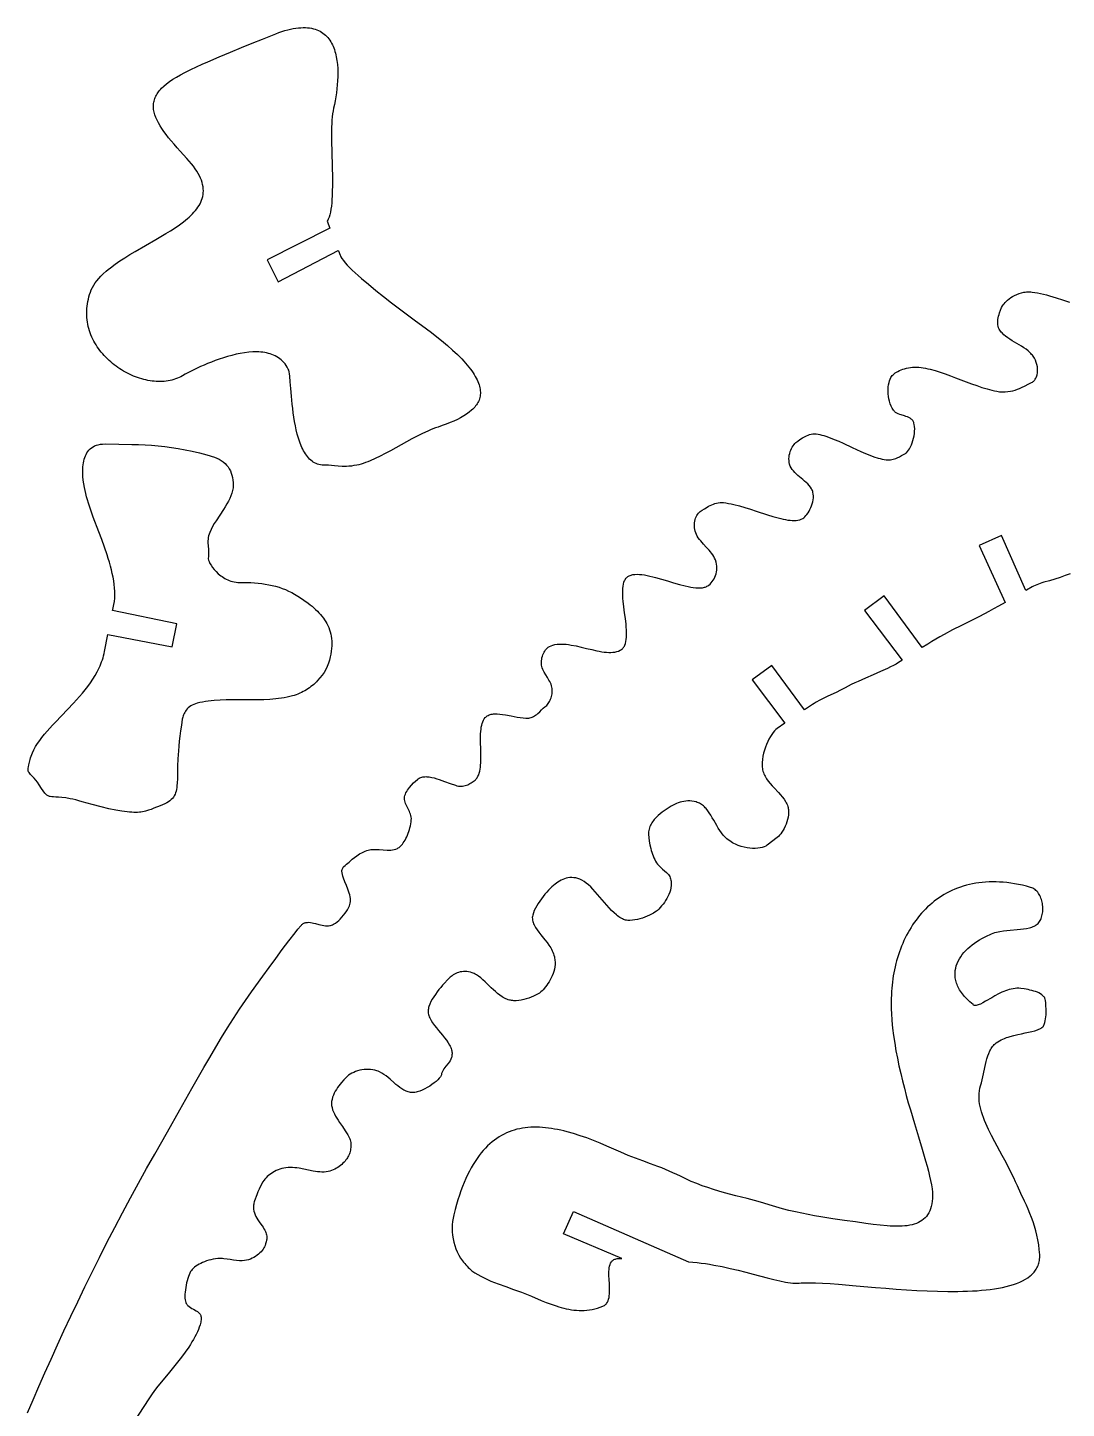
# Model space of a CAD drawing. Extents: x 0 to 377, y 0 to 143.
# Drawn here: x 134 to 200.3, y 48 to 136.1 of the extents above; entities that cross this region are included whole.
import ezdxf

# ---------------------------------------------------------------- set-up
doc = ezdxf.new("R2010")
doc.units = 0
doc.layers.get('0').update_dxf_attribs({"color": 1, "linetype": 'CONTINUOUS'})

msp = doc.modelspace()

# ---------------------------------------------------------------- linework, layer by layer
for points in [[(153.109, 123.798), (153.28, 123.34), (149.271, 121.314), (149.971, 119.913), (153.81, 121.917), (153.816, 121.901), (153.919, 121.625), (153.94, 121.574), (153.968, 121.52), (154.04, 121.404), (154.134, 121.276), (154.248, 121.138), (154.382, 120.99), (154.533, 120.834), (154.701, 120.67), (154.883, 120.498), (155.079, 120.321), (155.286, 120.138), (155.732, 119.76), (156.208, 119.371), (156.704, 118.977), (157.208, 118.586), (157.708, 118.205), (158.652, 117.497), (159.444, 116.908), (159.755, 116.676), (159.994, 116.493), (160.4, 116.169), (160.772, 115.858), (161.111, 115.559), (161.417, 115.271), (161.692, 114.995), (161.817, 114.861), (161.936, 114.73), (162.046, 114.601), (162.149, 114.475), (162.245, 114.352), (162.334, 114.231), (162.415, 114.113), (162.49, 113.997), (162.558, 113.883), (162.619, 113.772), (162.673, 113.664), (162.721, 113.557), (162.762, 113.453), (162.797, 113.352), (162.826, 113.252), (162.849, 113.154), (162.865, 113.059), (162.876, 112.966), (162.881, 112.875), (162.88, 112.785), (162.873, 112.698), (162.861, 112.613), (162.844, 112.529), (162.821, 112.447), (162.793, 112.367), (162.76, 112.289), (162.722, 112.213), (162.679, 112.138), (162.631, 112.065), (162.578, 111.994), (162.521, 111.924), (162.46, 111.855), (162.394, 111.788), (162.324, 111.723), (162.171, 111.596), (162.002, 111.474), (161.819, 111.357), (161.621, 111.245), (161.41, 111.137), (161.186, 111.033), (160.951, 110.933), (160.704, 110.836), (160.448, 110.742), (160.183, 110.651), (160.019, 110.594), (159.854, 110.532), (159.688, 110.464), (159.52, 110.392), (159.183, 110.236), (158.842, 110.066), (158.5, 109.887), (158.158, 109.701), (157.477, 109.322), (157.141, 109.137), (156.809, 108.958), (156.484, 108.789), (156.165, 108.634), (155.855, 108.495), (155.703, 108.434), (155.554, 108.377), (155.408, 108.327), (155.264, 108.283), (155.124, 108.245), (154.986, 108.215), (154.81, 108.184), (154.643, 108.161), (154.485, 108.146), (154.335, 108.137), (154.192, 108.134), (154.056, 108.135), (153.805, 108.148), (153.576, 108.169), (153.368, 108.19), (153.177, 108.205), (153.086, 108.208), (152.999, 108.207), (152.887, 108.206), (152.78, 108.213), (152.676, 108.228), (152.576, 108.251), (152.48, 108.282), (152.388, 108.319), (152.299, 108.363), (152.214, 108.415), (152.132, 108.472), (152.054, 108.536), (151.979, 108.605), (151.907, 108.681), (151.838, 108.761), (151.772, 108.847), (151.709, 108.938), (151.649, 109.034), (151.592, 109.134), (151.538, 109.239), (151.486, 109.347), (151.437, 109.459), (151.346, 109.693), (151.264, 109.94), (151.191, 110.196), (151.126, 110.46), (151.068, 110.731), (151.017, 111.005), (150.973, 111.282), (150.934, 111.559), (150.9, 111.834), (150.87, 112.105), (150.82, 112.628), (150.78, 113.113), (150.744, 113.544), (150.708, 113.904), (150.688, 114.053), (150.666, 114.179), (150.642, 114.279), (150.614, 114.352), (150.552, 114.466), (150.484, 114.573), (150.412, 114.673), (150.336, 114.766), (150.254, 114.852), (150.169, 114.931), (150.079, 115.004), (149.986, 115.071), (149.888, 115.132), (149.787, 115.187), (149.683, 115.236), (149.575, 115.279), (149.465, 115.317), (149.351, 115.35), (149.235, 115.377), (149.116, 115.4), (148.994, 115.418), (148.871, 115.431), (148.746, 115.44), (148.618, 115.445), (148.489, 115.445), (148.359, 115.442), (148.094, 115.424), (147.826, 115.392), (147.555, 115.347), (147.283, 115.292), (147.011, 115.226), (146.742, 115.153), (146.475, 115.072), (146.213, 114.985), (145.957, 114.893), (145.709, 114.798), (145.469, 114.702), (145.24, 114.605), (145.022, 114.508), (144.627, 114.323), (144.296, 114.156), (144.039, 114.019), (143.868, 113.922), (143.761, 113.862), (143.652, 113.808), (143.54, 113.759), (143.426, 113.716), (143.309, 113.677), (143.19, 113.644), (143.07, 113.616), (142.947, 113.593), (142.823, 113.575), (142.698, 113.562), (142.571, 113.553), (142.443, 113.55), (142.314, 113.551), (142.184, 113.557), (142.053, 113.567), (141.922, 113.582), (141.79, 113.601), (141.657, 113.625), (141.525, 113.653), (141.393, 113.685), (141.26, 113.721), (141.128, 113.761), (140.997, 113.805), (140.866, 113.854), (140.735, 113.906), (140.606, 113.962), (140.477, 114.021), (140.35, 114.085), (140.224, 114.152), (140.099, 114.222), (139.976, 114.296), (139.855, 114.373), (139.735, 114.454), (139.618, 114.538), (139.502, 114.625), (139.389, 114.715), (139.279, 114.808), (139.171, 114.905), (139.066, 115.004), (138.964, 115.106), (138.865, 115.21), (138.769, 115.318), (138.676, 115.428), (138.587, 115.54), (138.502, 115.656), (138.42, 115.773), (138.342, 115.893), (138.269, 116.015), (138.199, 116.14), (138.134, 116.266), (138.073, 116.395), (138.018, 116.526), (137.967, 116.658), (137.92, 116.793), (137.88, 116.929), (137.844, 117.067), (137.813, 117.207), (137.789, 117.348), (137.77, 117.491), (137.756, 117.635), (137.749, 117.781), (137.748, 117.928), (137.753, 118.077), (137.765, 118.226), (137.8, 118.524), (137.824, 118.672), (137.852, 118.82), (137.887, 118.966), (137.93, 119.112), (137.98, 119.259), (138.04, 119.405), (138.11, 119.551), (138.192, 119.697), (138.286, 119.844), (138.394, 119.991), (138.516, 120.139), (138.654, 120.288), (138.808, 120.439), (138.98, 120.59), (139.12, 120.705), (139.263, 120.817), (139.559, 121.037), (139.867, 121.251), (140.184, 121.459), (140.508, 121.661), (140.838, 121.86), (141.502, 122.246), (142.161, 122.623), (142.483, 122.81), (142.797, 122.997), (143.101, 123.184), (143.393, 123.373), (143.671, 123.563), (143.933, 123.756), (144.057, 123.854), (144.176, 123.953), (144.289, 124.053), (144.398, 124.154), (144.5, 124.256), (144.597, 124.359), (144.688, 124.464), (144.772, 124.571), (144.849, 124.678), (144.919, 124.788), (144.982, 124.899), (145.037, 125.012), (145.085, 125.127), (145.124, 125.244), (145.155, 125.363), (145.177, 125.484), (145.191, 125.608), (145.195, 125.734), (145.19, 125.862), (145.175, 125.993), (145.15, 126.126), (145.115, 126.263), (145.069, 126.402), (145.013, 126.543), (144.945, 126.688), (144.867, 126.836), (144.776, 126.987), (144.674, 127.141), (144.56, 127.299), (144.433, 127.46), (144.294, 127.625), (144.142, 127.793), (143.713, 128.259), (143.513, 128.482), (143.323, 128.699), (143.145, 128.91), (142.977, 129.116), (142.822, 129.316), (142.678, 129.511), (142.548, 129.701), (142.43, 129.886), (142.325, 130.067), (142.235, 130.244), (142.159, 130.416), (142.098, 130.585), (142.052, 130.751), (142.035, 130.833), (142.021, 130.913), (142.012, 130.994), (142.007, 131.073), (142.006, 131.152), (142.009, 131.23), (142.017, 131.307), (142.029, 131.384), (142.045, 131.461), (142.065, 131.536), (142.09, 131.612), (142.12, 131.687), (142.154, 131.761), (142.193, 131.835), (142.236, 131.909), (142.284, 131.983), (142.337, 132.056), (142.395, 132.129), (142.457, 132.201), (142.525, 132.274), (142.675, 132.418), (142.846, 132.562), (143.038, 132.706), (143.251, 132.849), (143.486, 132.994), (143.743, 133.138), (144.022, 133.284), (144.388, 133.464), (144.754, 133.639), (145.12, 133.809), (145.484, 133.973), (146.208, 134.288), (146.921, 134.586), (147.622, 134.871), (148.305, 135.145), (148.966, 135.41), (149.603, 135.669), (149.814, 135.753), (150.018, 135.828), (150.215, 135.895), (150.405, 135.953), (150.59, 136.004), (150.767, 136.046), (150.939, 136.081), (151.104, 136.109), (151.264, 136.128), (151.417, 136.141), (151.565, 136.147), (151.706, 136.146), (151.843, 136.138), (151.973, 136.123), (152.098, 136.103), (152.218, 136.076), (152.332, 136.043), (152.441, 136.004), (152.545, 135.96), (152.644, 135.911), (152.739, 135.856), (152.828, 135.796), (152.913, 135.731), (152.993, 135.661), (153.068, 135.587), (153.139, 135.508), (153.206, 135.425), (153.268, 135.338), (153.327, 135.247), (153.381, 135.153), (153.431, 135.055), (153.478, 134.953), (153.521, 134.849), (153.56, 134.741), (153.595, 134.631), (153.627, 134.518), (153.656, 134.403), (153.682, 134.285), (153.723, 134.043), (153.752, 133.795), (153.771, 133.54), (153.779, 133.282), (153.777, 133.02), (153.766, 132.758), (153.747, 132.495), (153.721, 132.233), (153.688, 131.974), (153.65, 131.72), (153.606, 131.471), (153.558, 131.229), (153.507, 130.995), (153.473, 130.828), (153.445, 130.647), (153.422, 130.452), (153.405, 130.245), (153.391, 130.026), (153.383, 129.798), (153.375, 129.316), (153.378, 128.806), (153.389, 128.276), (153.418, 127.194), (153.43, 126.659), (153.434, 126.138), (153.427, 125.64), (153.419, 125.403), (153.407, 125.174), (153.39, 124.956), (153.368, 124.749), (153.341, 124.554), (153.308, 124.372), (153.269, 124.204), (153.223, 124.052), (153.17, 123.917), (153.141, 123.855), (153.109, 123.798)], [(145.896, 108.719), (146.055, 108.661), (146.202, 108.592), (146.338, 108.513), (146.463, 108.424), (146.577, 108.325), (146.679, 108.218), (146.771, 108.102), (146.851, 107.979), (146.919, 107.848), (146.977, 107.71), (147.023, 107.567), (147.059, 107.417), (147.083, 107.262), (147.096, 107.102), (147.098, 106.938), (147.088, 106.77), (147.078, 106.685), (147.064, 106.6), (147.044, 106.515), (147.02, 106.43), (146.959, 106.259), (146.884, 106.087), (146.796, 105.914), (146.697, 105.74), (146.59, 105.565), (146.477, 105.388), (146.24, 105.031), (146.003, 104.668), (145.89, 104.484), (145.784, 104.298), (145.685, 104.111), (145.598, 103.921), (145.558, 103.814), (145.529, 103.707), (145.509, 103.598), (145.496, 103.489), (145.49, 103.379), (145.49, 103.27), (145.5, 103.054), (145.516, 102.844), (145.528, 102.642), (145.53, 102.545), (145.527, 102.452), (145.518, 102.363), (145.501, 102.277), (145.499, 102.254), (145.502, 102.225), (145.521, 102.15), (145.559, 102.056), (145.615, 101.946), (145.689, 101.823), (145.779, 101.692), (145.886, 101.557), (146.01, 101.42), (146.149, 101.286), (146.224, 101.221), (146.303, 101.158), (146.385, 101.097), (146.471, 101.04), (146.561, 100.986), (146.654, 100.936), (146.75, 100.89), (146.85, 100.849), (146.953, 100.813), (147.06, 100.783), (147.169, 100.759), (147.281, 100.741), (147.397, 100.731), (147.515, 100.728), (147.752, 100.729), (147.987, 100.724), (148.222, 100.715), (148.456, 100.701), (148.688, 100.681), (148.918, 100.654), (149.145, 100.622), (149.37, 100.582), (149.592, 100.536), (149.81, 100.481), (150.024, 100.419), (150.234, 100.348), (150.439, 100.269), (150.639, 100.181), (150.834, 100.083), (151.023, 99.975), (151.324, 99.787), (151.61, 99.597), (151.879, 99.403), (152.008, 99.305), (152.131, 99.205), (152.25, 99.104), (152.364, 99.001), (152.473, 98.896), (152.577, 98.79), (152.676, 98.681), (152.768, 98.57), (152.855, 98.456), (152.937, 98.339), (153.012, 98.22), (153.081, 98.098), (153.143, 97.972), (153.199, 97.843), (153.248, 97.711), (153.291, 97.575), (153.326, 97.435), (153.354, 97.291), (153.375, 97.143), (153.388, 96.99), (153.394, 96.833), (153.391, 96.671), (153.381, 96.505), (153.362, 96.333), (153.336, 96.156), (153.3, 95.974), (153.276, 95.872), (153.249, 95.77), (153.182, 95.569), (153.101, 95.371), (153.006, 95.177), (152.897, 94.988), (152.774, 94.805), (152.638, 94.629), (152.489, 94.46), (152.41, 94.379), (152.328, 94.299), (152.243, 94.223), (152.155, 94.148), (152.064, 94.076), (151.969, 94.007), (151.873, 93.94), (151.773, 93.877), (151.67, 93.816), (151.565, 93.759), (151.457, 93.704), (151.347, 93.653), (151.234, 93.605), (151.118, 93.561), (151, 93.521), (150.879, 93.484), (150.71, 93.439), (150.538, 93.4), (150.362, 93.366), (150.182, 93.336), (149.999, 93.311), (149.813, 93.291), (149.434, 93.26), (149.046, 93.241), (148.652, 93.232), (148.253, 93.229), (147.851, 93.23), (147.049, 93.23), (146.653, 93.224), (146.262, 93.211), (145.879, 93.186), (145.691, 93.169), (145.506, 93.149), (145.324, 93.124), (145.145, 93.094), (144.97, 93.06), (144.798, 93.021), (144.683, 92.987), (144.576, 92.946), (144.478, 92.897), (144.388, 92.842), (144.307, 92.782), (144.233, 92.718), (144.166, 92.65), (144.107, 92.579), (144.054, 92.505), (144.008, 92.431), (143.968, 92.355), (143.934, 92.281), (143.906, 92.207), (143.883, 92.135), (143.865, 92.066), (143.852, 92), (143.79, 91.617), (143.737, 91.254), (143.693, 90.911), (143.657, 90.586), (143.627, 90.279), (143.604, 89.989), (143.572, 89.46), (143.554, 88.993), (143.544, 88.582), (143.535, 88.223), (143.522, 87.911), (143.511, 87.77), (143.496, 87.64), (143.477, 87.518), (143.452, 87.405), (143.421, 87.3), (143.384, 87.202), (143.338, 87.11), (143.284, 87.024), (143.22, 86.944), (143.146, 86.868), (143.06, 86.796), (142.963, 86.727), (142.853, 86.661), (142.73, 86.597), (142.592, 86.535), (142.439, 86.473), (142.042, 86.315), (141.862, 86.244), (141.684, 86.181), (141.504, 86.128), (141.41, 86.106), (141.314, 86.087), (141.213, 86.071), (141.108, 86.059), (140.996, 86.051), (140.879, 86.047), (140.754, 86.048), (140.621, 86.053), (140.479, 86.062), (140.328, 86.077), (140.166, 86.097), (139.992, 86.122), (139.609, 86.191), (139.17, 86.284), (138.671, 86.404), (138.103, 86.552), (137.461, 86.731), (137.248, 86.79), (137.051, 86.84), (136.869, 86.883), (136.701, 86.918), (136.404, 86.971), (136.155, 87.003), (135.947, 87.021), (135.776, 87.029), (135.634, 87.034), (135.516, 87.04), (135.416, 87.053), (135.371, 87.064), (135.328, 87.079), (135.287, 87.098), (135.246, 87.123), (135.206, 87.153), (135.164, 87.19), (135.076, 87.285), (134.976, 87.415), (134.858, 87.584), (134.716, 87.799), (134.598, 87.971), (134.49, 88.114), (134.393, 88.231), (134.307, 88.327), (134.167, 88.473), (134.114, 88.532), (134.071, 88.588), (134.04, 88.644), (134.019, 88.705), (134.01, 88.777), (134.013, 88.862), (134.026, 88.965), (134.051, 89.092), (134.088, 89.246), (134.136, 89.431), (134.166, 89.535), (134.2, 89.638), (134.239, 89.741), (134.281, 89.843), (134.377, 90.046), (134.487, 90.247), (134.611, 90.446), (134.746, 90.644), (134.892, 90.84), (135.048, 91.036), (135.213, 91.231), (135.385, 91.427), (135.564, 91.622), (135.749, 91.818), (136.129, 92.213), (136.518, 92.613), (136.907, 93.021), (137.099, 93.229), (137.288, 93.44), (137.471, 93.655), (137.65, 93.873), (137.822, 94.095), (137.986, 94.321), (138.141, 94.551), (138.286, 94.787), (138.42, 95.027), (138.542, 95.273), (138.599, 95.398), (138.651, 95.525), (138.701, 95.653), (138.746, 95.783), (138.788, 95.914), (138.825, 96.047), (138.859, 96.182), (138.888, 96.318), (139.102, 97.402), (143.205, 96.624), (143.505, 98.096), (139.403, 98.93), (139.416, 98.997), (139.478, 99.31), (139.511, 99.513), (139.532, 99.722), (139.541, 99.936), (139.538, 100.154), (139.525, 100.377), (139.502, 100.603), (139.47, 100.832), (139.43, 101.064), (139.381, 101.299), (139.326, 101.536), (139.264, 101.776), (139.196, 102.016), (139.123, 102.258), (139.045, 102.501), (138.879, 102.987), (138.703, 103.472), (138.522, 103.953), (138.168, 104.892), (138.005, 105.344), (137.859, 105.781), (137.794, 105.992), (137.736, 106.199), (137.684, 106.4), (137.639, 106.595), (137.599, 106.799), (137.562, 107.02), (137.531, 107.254), (137.509, 107.497), (137.497, 107.745), (137.497, 107.869), (137.5, 107.993), (137.508, 108.116), (137.52, 108.237), (137.537, 108.357), (137.559, 108.474), (137.587, 108.588), (137.621, 108.698), (137.661, 108.804), (137.708, 108.905), (137.762, 109.002), (137.824, 109.092), (137.892, 109.177), (137.97, 109.254), (138.055, 109.325), (138.149, 109.387), (138.252, 109.441), (138.365, 109.486), (138.488, 109.522), (138.62, 109.548), (138.763, 109.563), (138.917, 109.568), (139.788, 109.56), (140.636, 109.544), (141.055, 109.531), (141.473, 109.511), (141.891, 109.485), (142.311, 109.45), (142.734, 109.405), (143.161, 109.35), (143.594, 109.283), (144.034, 109.202), (144.483, 109.107), (144.942, 108.995), (145.412, 108.866), (145.896, 108.719)], [(176.172, 57.359), (176.442, 57.339), (176.712, 57.312), (176.982, 57.28), (177.251, 57.243), (177.519, 57.201), (177.785, 57.155), (178.312, 57.052), (178.83, 56.938), (179.337, 56.816), (179.829, 56.691), (180.305, 56.565), (181.197, 56.329), (181.609, 56.226), (181.995, 56.137), (182.352, 56.067), (182.519, 56.04), (182.678, 56.019), (182.829, 56.005), (182.971, 55.997), (183.104, 55.997), (183.228, 56.005), (183.371, 56.016), (183.527, 56.024), (183.88, 56.027), (184.281, 56.018), (184.727, 55.997), (185.214, 55.966), (185.738, 55.927), (186.879, 55.832), (188.116, 55.726), (188.761, 55.673), (189.417, 55.622), (190.081, 55.576), (190.748, 55.536), (191.414, 55.503), (192.076, 55.48), (192.728, 55.468), (193.367, 55.469), (193.68, 55.475), (193.988, 55.484), (194.291, 55.498), (194.588, 55.516), (194.879, 55.539), (195.163, 55.566), (195.439, 55.599), (195.707, 55.636), (195.967, 55.679), (196.217, 55.728), (196.458, 55.782), (196.689, 55.843), (196.91, 55.91), (197.119, 55.983), (197.317, 56.063), (197.502, 56.15), (197.675, 56.244), (197.835, 56.346), (197.981, 56.455), (198.048, 56.512), (198.112, 56.572), (198.173, 56.633), (198.229, 56.697), (198.282, 56.762), (198.331, 56.83), (198.376, 56.9), (198.417, 56.971), (198.454, 57.046), (198.486, 57.122), (198.515, 57.2), (198.539, 57.281), (198.559, 57.364), (198.574, 57.449), (198.585, 57.537), (198.592, 57.627), (198.594, 57.72), (198.591, 57.814), (198.58, 57.977), (198.566, 58.137), (198.527, 58.45), (198.475, 58.756), (198.412, 59.054), (198.338, 59.345), (198.255, 59.63), (198.164, 59.908), (198.066, 60.181), (197.962, 60.448), (197.853, 60.711), (197.741, 60.969), (197.627, 61.223), (197.397, 61.723), (197.172, 62.212), (197.053, 62.47), (196.933, 62.723), (196.688, 63.215), (196.442, 63.689), (196.199, 64.145), (195.734, 65.008), (195.52, 65.418), (195.324, 65.813), (195.233, 66.006), (195.148, 66.196), (195.07, 66.383), (194.997, 66.566), (194.932, 66.748), (194.875, 66.926), (194.826, 67.102), (194.785, 67.276), (194.753, 67.447), (194.731, 67.617), (194.718, 67.784), (194.716, 67.949), (194.725, 68.112), (194.745, 68.274), (194.777, 68.434), (194.821, 68.593), (194.876, 68.78), (194.925, 68.971), (194.968, 69.166), (195.009, 69.363), (195.086, 69.756), (195.126, 69.949), (195.169, 70.138), (195.217, 70.322), (195.271, 70.499), (195.333, 70.667), (195.404, 70.826), (195.444, 70.901), (195.486, 70.973), (195.532, 71.042), (195.581, 71.108), (195.633, 71.17), (195.69, 71.228), (195.75, 71.283), (195.814, 71.333), (195.914, 71.401), (196.018, 71.464), (196.126, 71.522), (196.237, 71.575), (196.35, 71.624), (196.466, 71.668), (196.584, 71.709), (196.703, 71.747), (196.944, 71.814), (197.185, 71.871), (197.424, 71.922), (197.657, 71.969), (197.88, 72.014), (198.09, 72.06), (198.284, 72.111), (198.458, 72.168), (198.536, 72.2), (198.608, 72.235), (198.674, 72.272), (198.732, 72.313), (198.783, 72.358), (198.826, 72.406), (198.861, 72.459), (198.886, 72.517), (198.921, 72.627), (198.948, 72.744), (198.969, 72.865), (198.985, 72.99), (198.995, 73.116), (199.002, 73.242), (199.002, 73.486), (198.992, 73.709), (198.976, 73.899), (198.957, 74.041), (198.942, 74.123), (198.928, 74.165), (198.91, 74.205), (198.889, 74.243), (198.863, 74.279), (198.801, 74.348), (198.727, 74.411), (198.641, 74.468), (198.545, 74.52), (198.44, 74.567), (198.329, 74.609), (198.213, 74.647), (198.093, 74.68), (197.971, 74.71), (197.848, 74.736), (197.607, 74.777), (197.381, 74.808), (197.259, 74.818), (197.137, 74.818), (197.015, 74.81), (196.893, 74.794), (196.772, 74.77), (196.652, 74.74), (196.532, 74.704), (196.414, 74.663), (196.297, 74.617), (196.181, 74.566), (195.955, 74.457), (195.736, 74.339), (195.527, 74.218), (195.14, 73.989), (194.965, 73.891), (194.804, 73.811), (194.73, 73.78), (194.66, 73.755), (194.594, 73.737), (194.532, 73.726), (194.475, 73.725), (194.423, 73.732), (194.375, 73.749), (194.333, 73.777), (194.132, 73.952), (193.952, 74.127), (193.793, 74.301), (193.654, 74.474), (193.534, 74.645), (193.481, 74.731), (193.432, 74.816), (193.389, 74.9), (193.349, 74.984), (193.314, 75.068), (193.284, 75.151), (193.258, 75.234), (193.235, 75.316), (193.217, 75.398), (193.203, 75.479), (193.193, 75.56), (193.187, 75.64), (193.185, 75.799), (193.199, 75.955), (193.226, 76.109), (193.267, 76.259), (193.32, 76.407), (193.385, 76.552), (193.462, 76.694), (193.55, 76.833), (193.649, 76.967), (193.757, 77.099), (193.874, 77.226), (194, 77.35), (194.134, 77.469), (194.275, 77.584), (194.423, 77.695), (194.577, 77.801), (194.737, 77.903), (194.901, 78), (195.07, 78.091), (195.243, 78.178), (195.419, 78.259), (195.519, 78.301), (195.622, 78.338), (195.726, 78.372), (195.833, 78.401), (196.049, 78.451), (196.27, 78.489), (196.492, 78.518), (196.714, 78.541), (197.15, 78.578), (197.36, 78.597), (197.561, 78.619), (197.753, 78.647), (197.932, 78.683), (198.016, 78.705), (198.097, 78.73), (198.173, 78.759), (198.246, 78.791), (198.313, 78.826), (198.376, 78.867), (198.434, 78.911), (198.487, 78.961), (198.535, 79.015), (198.579, 79.075), (198.619, 79.14), (198.654, 79.209), (198.686, 79.282), (198.713, 79.359), (198.737, 79.439), (198.756, 79.521), (198.772, 79.606), (198.783, 79.693), (198.79, 79.781), (198.793, 79.871), (198.792, 79.961), (198.787, 80.051), (198.778, 80.141), (198.765, 80.231), (198.748, 80.32), (198.727, 80.407), (198.702, 80.493), (198.672, 80.577), (198.639, 80.658), (198.602, 80.736), (198.56, 80.81), (198.515, 80.881), (198.465, 80.948), (198.412, 81.01), (198.354, 81.067), (198.293, 81.119), (198.227, 81.165), (198.158, 81.204), (198.084, 81.237), (198.006, 81.263), (197.746, 81.332), (197.49, 81.394), (197.238, 81.447), (196.989, 81.493), (196.744, 81.532), (196.503, 81.563), (196.266, 81.586), (196.032, 81.603), (195.803, 81.612), (195.577, 81.614), (195.355, 81.61), (195.136, 81.598), (194.922, 81.58), (194.711, 81.556), (194.504, 81.525), (194.301, 81.488), (194.102, 81.445), (193.907, 81.395), (193.715, 81.34), (193.527, 81.279), (193.343, 81.212), (193.163, 81.14), (192.987, 81.062), (192.815, 80.979), (192.646, 80.891), (192.482, 80.797), (192.321, 80.699), (192.164, 80.596), (192.011, 80.488), (191.862, 80.375), (191.717, 80.258), (191.575, 80.136), (191.438, 80.01), (191.304, 79.88), (191.175, 79.746), (191.049, 79.608), (190.927, 79.466), (190.809, 79.32), (190.695, 79.171), (190.585, 79.019), (190.479, 78.863), (190.377, 78.703), (190.278, 78.541), (190.184, 78.376), (190.093, 78.208), (190.007, 78.037), (189.925, 77.863), (189.846, 77.687), (189.771, 77.508), (189.701, 77.327), (189.634, 77.144), (189.571, 76.959), (189.513, 76.772), (189.458, 76.583), (189.407, 76.393), (189.361, 76.2), (189.318, 76.007), (189.279, 75.812), (189.244, 75.615), (189.214, 75.418), (189.187, 75.22), (189.164, 75.02), (189.146, 74.82), (189.131, 74.62), (189.119, 74.392), (189.112, 74.163), (189.109, 73.932), (189.111, 73.699), (189.116, 73.466), (189.126, 73.23), (189.157, 72.756), (189.203, 72.279), (189.261, 71.798), (189.332, 71.316), (189.414, 70.833), (189.506, 70.351), (189.607, 69.869), (189.715, 69.39), (189.83, 68.914), (189.95, 68.442), (190.075, 67.975), (190.202, 67.515), (190.332, 67.062), (190.592, 66.181), (190.847, 65.34), (191.087, 64.549), (191.302, 63.814), (191.399, 63.47), (191.485, 63.143), (191.561, 62.835), (191.626, 62.545), (191.678, 62.276), (191.715, 62.028), (191.738, 61.802), (191.743, 61.698), (191.745, 61.599), (191.738, 61.406), (191.722, 61.224), (191.696, 61.054), (191.662, 60.896), (191.618, 60.748), (191.566, 60.611), (191.505, 60.485), (191.435, 60.368), (191.357, 60.262), (191.271, 60.164), (191.176, 60.076), (191.073, 59.997), (190.962, 59.927), (190.843, 59.865), (190.716, 59.81), (190.582, 59.764), (190.44, 59.724), (190.291, 59.692), (190.134, 59.666), (189.971, 59.647), (189.8, 59.634), (189.622, 59.627), (189.437, 59.626), (189.246, 59.629), (189.048, 59.638), (188.844, 59.651), (188.416, 59.69), (187.964, 59.744), (187.489, 59.81), (186.825, 59.904), (186.12, 60.001), (185.379, 60.107), (184.996, 60.166), (184.607, 60.229), (184.212, 60.298), (183.811, 60.373), (183.405, 60.455), (182.995, 60.544), (182.581, 60.642), (182.164, 60.749), (181.745, 60.865), (181.325, 60.993), (180.973, 61.1), (180.619, 61.202), (179.906, 61.394), (179.189, 61.58), (178.472, 61.772), (178.113, 61.873), (177.756, 61.98), (177.4, 62.094), (177.046, 62.216), (176.693, 62.348), (176.343, 62.492), (175.996, 62.648), (175.824, 62.731), (175.652, 62.818), (175.416, 62.937), (175.178, 63.049), (174.939, 63.154), (174.699, 63.255), (174.457, 63.351), (174.215, 63.444), (173.732, 63.622), (173.251, 63.795), (172.775, 63.97), (172.541, 64.06), (172.308, 64.153), (172.079, 64.249), (171.853, 64.35), (171.406, 64.552), (170.965, 64.746), (170.527, 64.93), (170.095, 65.103), (169.667, 65.263), (169.245, 65.41), (168.829, 65.542), (168.418, 65.658), (168.216, 65.71), (168.014, 65.757), (167.815, 65.799), (167.617, 65.837), (167.421, 65.869), (167.227, 65.897), (167.034, 65.919), (166.844, 65.936), (166.655, 65.947), (166.468, 65.953), (166.283, 65.952), (166.101, 65.946), (165.92, 65.933), (165.741, 65.914), (165.565, 65.889), (165.39, 65.857), (165.218, 65.818), (165.048, 65.772), (164.881, 65.718), (164.715, 65.658), (164.553, 65.59), (164.392, 65.514), (164.234, 65.431), (164.078, 65.34), (163.925, 65.241), (163.775, 65.133), (163.627, 65.017), (163.481, 64.893), (163.339, 64.759), (163.199, 64.617), (163.062, 64.466), (162.927, 64.306), (162.795, 64.136), (162.667, 63.957), (162.541, 63.768), (162.418, 63.57), (162.298, 63.361), (162.181, 63.142), (162.067, 62.913), (161.957, 62.674), (161.849, 62.424), (161.745, 62.163), (161.643, 61.892), (161.545, 61.609), (161.451, 61.315), (161.359, 61.01), (161.271, 60.693), (161.187, 60.365), (161.14, 60.15), (161.108, 59.932), (161.088, 59.713), (161.082, 59.492), (161.09, 59.272), (161.11, 59.052), (161.144, 58.833), (161.19, 58.617), (161.25, 58.404), (161.323, 58.196), (161.408, 57.992), (161.507, 57.793), (161.618, 57.602), (161.741, 57.417), (161.808, 57.328), (161.878, 57.241), (161.951, 57.156), (162.027, 57.074), (162.101, 57), (162.178, 56.928), (162.259, 56.859), (162.343, 56.792), (162.521, 56.665), (162.709, 56.546), (162.908, 56.434), (163.117, 56.328), (163.334, 56.227), (163.558, 56.131), (163.789, 56.039), (164.025, 55.949), (164.51, 55.774), (165.006, 55.599), (165.505, 55.416), (165.822, 55.292), (166.138, 55.162), (166.77, 54.899), (167.087, 54.772), (167.404, 54.652), (167.723, 54.542), (167.882, 54.492), (168.043, 54.446), (168.204, 54.403), (168.365, 54.365), (168.527, 54.332), (168.689, 54.304), (168.852, 54.282), (169.016, 54.266), (169.181, 54.257), (169.346, 54.254), (169.513, 54.258), (169.68, 54.27), (169.848, 54.29), (170.017, 54.318), (170.187, 54.356), (170.359, 54.402), (170.531, 54.458), (170.705, 54.523), (170.752, 54.545), (170.795, 54.569), (170.836, 54.597), (170.873, 54.628), (170.907, 54.662), (170.938, 54.698), (170.991, 54.778), (171.035, 54.869), (171.069, 54.967), (171.094, 55.074), (171.112, 55.187), (171.123, 55.307), (171.129, 55.431), (171.13, 55.559), (171.128, 55.691), (171.116, 55.96), (171.1, 56.231), (171.09, 56.495), (171.088, 56.623), (171.091, 56.747), (171.099, 56.866), (171.112, 56.978), (171.133, 57.084), (171.161, 57.182), (171.199, 57.271), (171.246, 57.35), (171.273, 57.386), (171.303, 57.419), (171.337, 57.449), (171.373, 57.476), (171.412, 57.499), (171.455, 57.52), (171.501, 57.537), (171.551, 57.551), (171.604, 57.562), (171.661, 57.568), (171.722, 57.571), (171.787, 57.57), (171.921, 57.563), (168.183, 59.148), (168.819, 60.579), (176.172, 57.359)]]:
    msp.add_lwpolyline(points, close=True)
for points in [[(133.974, 47.715), (134.327, 48.546), (134.694, 49.397), (135.075, 50.265), (135.47, 51.15), (135.877, 52.049), (136.297, 52.961), (136.728, 53.883), (137.17, 54.814), (137.624, 55.753), (138.087, 56.697), (138.56, 57.644), (139.041, 58.594), (139.532, 59.544), (140.03, 60.492), (140.536, 61.437), (141.049, 62.377), (141.568, 63.31), (142.092, 64.234), (142.9, 65.652), (143.688, 67.051), (144.462, 68.422), (145.226, 69.759), (145.606, 70.411), (145.985, 71.052), (146.363, 71.68), (146.743, 72.295), (147.123, 72.895), (147.505, 73.479), (147.889, 74.047), (148.275, 74.597), (148.991, 75.596), (149.395, 76.156), (149.813, 76.731), (150.235, 77.303), (150.65, 77.853), (151.047, 78.364), (151.234, 78.599), (151.413, 78.817), (151.45, 78.858), (151.488, 78.893), (151.527, 78.924), (151.567, 78.951), (151.609, 78.974), (151.652, 78.992), (151.696, 79.007), (151.741, 79.018), (151.834, 79.03), (151.93, 79.031), (152.03, 79.022), (152.132, 79.006), (152.237, 78.983), (152.344, 78.956), (152.561, 78.896), (152.78, 78.84), (152.89, 78.818), (153, 78.803), (153.065, 78.799), (153.13, 78.8), (153.194, 78.807), (153.259, 78.818), (153.322, 78.834), (153.384, 78.855), (153.446, 78.88), (153.507, 78.908), (153.624, 78.976), (153.735, 79.055), (153.838, 79.145), (153.934, 79.241), (154.038, 79.355), (154.147, 79.478), (154.256, 79.61), (154.359, 79.754), (154.406, 79.83), (154.449, 79.909), (154.488, 79.991), (154.521, 80.077), (154.548, 80.165), (154.569, 80.257), (154.582, 80.352), (154.587, 80.451), (154.581, 80.557), (154.565, 80.668), (154.54, 80.782), (154.506, 80.899), (154.467, 81.018), (154.423, 81.138), (154.326, 81.381), (154.228, 81.623), (154.141, 81.857), (154.105, 81.971), (154.076, 82.08), (154.055, 82.186), (154.045, 82.287), (154.046, 82.344), (154.056, 82.398), (154.073, 82.449), (154.097, 82.497), (154.126, 82.542), (154.16, 82.586), (154.239, 82.666), (154.328, 82.74), (154.418, 82.809), (154.502, 82.876), (154.575, 82.941), (154.694, 83.053), (154.837, 83.17), (154.997, 83.285), (155.171, 83.395), (155.352, 83.493), (155.443, 83.537), (155.535, 83.575), (155.626, 83.609), (155.715, 83.636), (155.803, 83.657), (155.887, 83.671), (156.025, 83.683), (156.161, 83.687), (156.295, 83.684), (156.427, 83.677), (156.683, 83.657), (156.928, 83.64), (157.046, 83.637), (157.162, 83.64), (157.274, 83.652), (157.383, 83.673), (157.489, 83.705), (157.591, 83.751), (157.64, 83.779), (157.689, 83.812), (157.737, 83.848), (157.783, 83.889), (157.843, 83.951), (157.902, 84.021), (157.961, 84.101), (158.018, 84.188), (158.073, 84.282), (158.126, 84.382), (158.177, 84.488), (158.226, 84.599), (158.271, 84.713), (158.313, 84.831), (158.35, 84.95), (158.384, 85.072), (158.413, 85.194), (158.438, 85.315), (158.457, 85.436), (158.47, 85.556), (158.473, 85.653), (158.464, 85.748), (158.446, 85.841), (158.419, 85.932), (158.386, 86.021), (158.348, 86.109), (158.262, 86.282), (158.176, 86.451), (158.136, 86.535), (158.1, 86.619), (158.07, 86.703), (158.048, 86.787), (158.035, 86.872), (158.032, 86.957), (158.042, 87.043), (158.062, 87.13), (158.092, 87.217), (158.131, 87.303), (158.177, 87.388), (158.23, 87.473), (158.289, 87.555), (158.351, 87.636), (158.484, 87.789), (158.62, 87.929), (158.749, 88.051), (158.863, 88.154), (158.912, 88.193), (158.965, 88.227), (159.02, 88.256), (159.078, 88.28), (159.138, 88.299), (159.201, 88.313), (159.265, 88.323), (159.332, 88.328), (159.401, 88.33), (159.472, 88.327), (159.619, 88.312), (159.772, 88.285), (159.93, 88.247), (160.093, 88.2), (160.26, 88.146), (160.6, 88.025), (160.943, 87.897), (161.282, 87.777), (161.381, 87.749), (161.477, 87.73), (161.57, 87.72), (161.661, 87.719), (161.748, 87.725), (161.833, 87.738), (161.915, 87.757), (161.995, 87.782), (162.072, 87.813), (162.146, 87.847), (162.218, 87.886), (162.288, 87.928), (162.421, 88.019), (162.545, 88.116), (162.581, 88.148), (162.615, 88.183), (162.676, 88.261), (162.728, 88.351), (162.772, 88.45), (162.809, 88.559), (162.839, 88.676), (162.862, 88.801), (162.88, 88.933), (162.894, 89.07), (162.903, 89.214), (162.91, 89.513), (162.907, 89.825), (162.9, 90.143), (162.893, 90.461), (162.89, 90.772), (162.898, 91.072), (162.908, 91.215), (162.921, 91.352), (162.94, 91.484), (162.964, 91.608), (162.995, 91.725), (163.032, 91.833), (163.077, 91.932), (163.13, 92.021), (163.191, 92.099), (163.226, 92.134), (163.262, 92.165), (163.319, 92.206), (163.379, 92.241), (163.442, 92.27), (163.508, 92.294), (163.577, 92.312), (163.649, 92.326), (163.723, 92.336), (163.8, 92.341), (163.96, 92.341), (164.128, 92.329), (164.303, 92.306), (164.482, 92.276), (164.853, 92.203), (165.23, 92.131), (165.418, 92.102), (165.604, 92.08), (165.787, 92.069), (165.965, 92.07), (166.044, 92.08), (166.121, 92.099), (166.196, 92.126), (166.269, 92.162), (166.34, 92.204), (166.409, 92.251), (166.477, 92.303), (166.542, 92.358), (166.668, 92.474), (166.787, 92.589), (166.899, 92.695), (167.005, 92.783), (167.061, 92.828), (167.114, 92.879), (167.164, 92.936), (167.211, 92.997), (167.256, 93.063), (167.296, 93.132), (167.333, 93.206), (167.366, 93.282), (167.395, 93.361), (167.42, 93.442), (167.44, 93.525), (167.455, 93.61), (167.465, 93.695), (167.47, 93.781), (167.469, 93.866), (167.463, 93.952), (167.448, 94.044), (167.423, 94.135), (167.391, 94.225), (167.353, 94.313), (167.309, 94.401), (167.261, 94.487), (167.157, 94.659), (167.05, 94.831), (166.949, 95.003), (166.905, 95.09), (166.865, 95.178), (166.832, 95.267), (166.807, 95.357), (166.789, 95.45), (166.779, 95.544), (166.777, 95.639), (166.782, 95.734), (166.794, 95.829), (166.812, 95.923), (166.837, 96.015), (166.867, 96.104), (166.903, 96.19), (166.944, 96.272), (166.99, 96.349), (167.041, 96.421), (167.096, 96.487), (167.156, 96.545), (167.219, 96.596), (167.285, 96.638), (167.397, 96.692), (167.516, 96.734), (167.642, 96.764), (167.775, 96.784), (167.913, 96.795), (168.056, 96.797), (168.204, 96.791), (168.356, 96.778), (168.511, 96.759), (168.67, 96.734), (168.995, 96.672), (169.326, 96.597), (169.66, 96.517), (169.991, 96.438), (170.316, 96.366), (170.475, 96.335), (170.631, 96.309), (170.784, 96.287), (170.932, 96.272), (171.075, 96.263), (171.213, 96.262), (171.346, 96.269), (171.472, 96.286), (171.592, 96.313), (171.704, 96.35), (171.809, 96.399), (171.858, 96.428), (171.905, 96.461), (171.946, 96.494), (171.983, 96.531), (172.018, 96.572), (172.049, 96.616), (172.077, 96.664), (172.102, 96.715), (172.144, 96.826), (172.176, 96.949), (172.198, 97.083), (172.212, 97.226), (172.218, 97.378), (172.217, 97.538), (172.21, 97.705), (172.198, 97.877), (172.181, 98.054), (172.139, 98.419), (172.091, 98.791), (172.042, 99.163), (172.001, 99.527), (171.985, 99.703), (171.974, 99.875), (171.967, 100.04), (171.967, 100.199), (171.974, 100.349), (171.989, 100.491), (172.012, 100.623), (172.045, 100.744), (172.089, 100.853), (172.115, 100.903), (172.144, 100.95), (172.176, 100.993), (172.211, 101.032), (172.249, 101.068), (172.291, 101.1), (172.338, 101.13), (172.388, 101.156), (172.442, 101.179), (172.498, 101.198), (172.557, 101.214), (172.619, 101.227), (172.75, 101.244), (172.89, 101.249), (173.039, 101.243), (173.196, 101.229), (173.359, 101.205), (173.53, 101.174), (173.705, 101.136), (173.886, 101.093), (174.07, 101.045), (174.448, 100.937), (174.833, 100.822), (175.217, 100.706), (175.596, 100.597), (175.963, 100.503), (176.14, 100.463), (176.312, 100.43), (176.477, 100.404), (176.635, 100.387), (176.786, 100.379), (176.929, 100.381), (177.062, 100.394), (177.185, 100.419), (177.242, 100.436), (177.297, 100.457), (177.349, 100.481), (177.398, 100.509), (177.477, 100.564), (177.552, 100.628), (177.624, 100.701), (177.69, 100.78), (177.752, 100.868), (177.807, 100.962), (177.855, 101.062), (177.896, 101.168), (177.93, 101.279), (177.954, 101.395), (177.969, 101.516), (177.975, 101.64), (177.97, 101.767), (177.953, 101.897), (177.925, 102.029), (177.885, 102.163), (177.839, 102.274), (177.784, 102.381), (177.719, 102.487), (177.646, 102.589), (177.566, 102.69), (177.482, 102.79), (177.303, 102.985), (177.122, 103.179), (176.949, 103.374), (176.869, 103.473), (176.795, 103.574), (176.73, 103.676), (176.673, 103.78), (176.627, 103.887), (176.592, 103.995), (176.566, 104.105), (176.549, 104.214), (176.542, 104.323), (176.542, 104.43), (176.551, 104.536), (176.568, 104.638), (176.591, 104.736), (176.622, 104.83), (176.658, 104.919), (176.701, 105.001), (176.749, 105.076), (176.802, 105.144), (176.859, 105.203), (176.921, 105.252), (177.044, 105.337), (177.193, 105.435), (177.364, 105.538), (177.456, 105.588), (177.553, 105.636), (177.652, 105.682), (177.755, 105.723), (177.859, 105.759), (177.966, 105.788), (178.073, 105.811), (178.181, 105.825), (178.288, 105.829), (178.395, 105.824), (178.557, 105.803), (178.723, 105.776), (178.892, 105.744), (179.064, 105.706), (179.416, 105.616), (179.774, 105.512), (180.136, 105.399), (180.499, 105.28), (181.214, 105.045), (181.56, 104.937), (181.894, 104.843), (182.055, 104.803), (182.212, 104.767), (182.364, 104.737), (182.512, 104.713), (182.654, 104.696), (182.79, 104.686), (182.92, 104.683), (183.043, 104.69), (183.159, 104.705), (183.268, 104.73), (183.369, 104.764), (183.462, 104.81), (183.529, 104.856), (183.598, 104.917), (183.666, 104.991), (183.734, 105.076), (183.8, 105.172), (183.863, 105.276), (183.922, 105.388), (183.976, 105.505), (184.024, 105.627), (184.065, 105.752), (184.099, 105.878), (184.124, 106.004), (184.139, 106.129), (184.143, 106.251), (184.135, 106.369), (184.114, 106.481), (184.097, 106.54), (184.076, 106.597), (184.05, 106.653), (184.021, 106.708), (183.953, 106.814), (183.873, 106.915), (183.783, 107.013), (183.686, 107.108), (183.582, 107.2), (183.475, 107.291), (183.257, 107.472), (183.15, 107.563), (183.048, 107.655), (182.951, 107.749), (182.863, 107.846), (182.785, 107.946), (182.719, 108.05), (182.666, 108.159), (182.627, 108.272), (182.601, 108.387), (182.586, 108.504), (182.582, 108.621), (182.589, 108.738), (182.604, 108.854), (182.628, 108.967), (182.66, 109.077), (182.698, 109.182), (182.743, 109.281), (182.793, 109.374), (182.848, 109.459), (182.906, 109.536), (182.967, 109.602), (183.03, 109.658), (183.143, 109.746), (183.28, 109.847), (183.438, 109.951), (183.524, 110.001), (183.613, 110.049), (183.707, 110.092), (183.804, 110.131), (183.904, 110.164), (184.007, 110.189), (184.112, 110.207), (184.219, 110.214), (184.327, 110.211), (184.437, 110.196), (184.559, 110.17), (184.685, 110.139), (184.812, 110.102), (184.942, 110.061), (185.207, 109.967), (185.479, 109.859), (185.756, 109.74), (186.038, 109.614), (186.608, 109.348), (186.893, 109.215), (187.177, 109.087), (187.459, 108.965), (187.736, 108.853), (188.008, 108.754), (188.274, 108.671), (188.403, 108.636), (188.531, 108.607), (188.656, 108.582), (188.779, 108.564), (188.876, 108.556), (188.971, 108.556), (189.064, 108.563), (189.154, 108.577), (189.242, 108.596), (189.326, 108.621), (189.408, 108.649), (189.488, 108.681), (189.638, 108.752), (189.775, 108.827), (190.013, 108.962), (190.047, 108.983), (190.081, 109.01), (190.149, 109.077), (190.216, 109.162), (190.28, 109.263), (190.342, 109.377), (190.399, 109.504), (190.452, 109.639), (190.499, 109.783), (190.538, 109.931), (190.57, 110.083), (190.594, 110.237), (190.607, 110.389), (190.61, 110.539), (190.602, 110.683), (190.581, 110.821), (190.565, 110.886), (190.546, 110.949), (190.53, 110.991), (190.509, 111.031), (190.485, 111.067), (190.458, 111.1), (190.427, 111.131), (190.394, 111.159), (190.32, 111.21), (190.237, 111.253), (190.147, 111.291), (190.052, 111.325), (189.954, 111.357), (189.754, 111.42), (189.657, 111.454), (189.563, 111.492), (189.475, 111.536), (189.394, 111.587), (189.323, 111.647), (189.291, 111.681), (189.262, 111.718), (189.219, 111.782), (189.178, 111.849), (189.106, 111.99), (189.047, 112.137), (188.999, 112.29), (188.962, 112.446), (188.936, 112.603), (188.92, 112.76), (188.913, 112.916), (188.915, 113.068), (188.926, 113.214), (188.944, 113.353), (188.97, 113.484), (189.002, 113.603), (189.041, 113.711), (189.086, 113.804), (189.135, 113.881), (189.181, 113.935), (189.235, 113.99), (189.299, 114.045), (189.371, 114.099), (189.452, 114.152), (189.54, 114.203), (189.635, 114.251), (189.737, 114.296), (189.845, 114.338), (189.96, 114.375), (190.08, 114.407), (190.205, 114.434), (190.335, 114.454), (190.47, 114.468), (190.608, 114.474), (190.749, 114.472), (190.882, 114.463), (191.019, 114.448), (191.16, 114.428), (191.304, 114.401), (191.451, 114.37), (191.602, 114.334), (191.911, 114.249), (192.23, 114.15), (192.556, 114.039), (192.888, 113.919), (193.225, 113.794), (193.902, 113.537), (194.24, 113.412), (194.575, 113.293), (194.905, 113.183), (195.228, 113.084), (195.542, 113), (195.696, 112.964), (195.847, 112.934), (195.942, 112.918), (196.035, 112.906), (196.217, 112.894), (196.392, 112.896), (196.56, 112.91), (196.722, 112.936), (196.877, 112.97), (197.025, 113.013), (197.166, 113.061), (197.3, 113.113), (197.427, 113.169), (197.658, 113.281), (197.859, 113.384), (198.03, 113.466), (198.078, 113.489), (198.123, 113.517), (198.166, 113.548), (198.206, 113.584), (198.243, 113.622), (198.277, 113.665), (198.308, 113.71), (198.337, 113.758), (198.362, 113.809), (198.384, 113.863), (198.42, 113.977), (198.444, 114.099), (198.455, 114.228), (198.454, 114.361), (198.44, 114.497), (198.413, 114.634), (198.373, 114.772), (198.32, 114.908), (198.253, 115.041), (198.172, 115.169), (198.126, 115.231), (198.077, 115.29), (198.025, 115.348), (197.969, 115.405), (197.848, 115.512), (197.718, 115.613), (197.579, 115.71), (197.434, 115.802), (197.285, 115.893), (196.983, 116.07), (196.834, 116.159), (196.688, 116.25), (196.549, 116.344), (196.417, 116.442), (196.296, 116.545), (196.186, 116.654), (196.136, 116.711), (196.09, 116.77), (196.048, 116.831), (196.01, 116.894), (195.97, 116.984), (195.941, 117.081), (195.924, 117.182), (195.916, 117.288), (195.918, 117.397), (195.928, 117.507), (195.944, 117.616), (195.966, 117.725), (195.993, 117.831), (196.023, 117.933), (196.09, 118.12), (196.159, 118.276), (196.219, 118.389), (196.26, 118.45), (196.313, 118.518), (196.377, 118.592), (196.454, 118.67), (196.541, 118.75), (196.639, 118.83), (196.747, 118.909), (196.865, 118.984), (196.992, 119.055), (197.128, 119.119), (197.273, 119.175), (197.425, 119.221), (197.585, 119.254), (197.668, 119.266), (197.752, 119.274), (197.839, 119.279), (197.926, 119.279), (198.016, 119.275), (198.107, 119.266), (198.279, 119.243), (198.458, 119.212), (198.642, 119.175), (198.831, 119.131), (199.025, 119.082), (199.224, 119.028), (199.633, 118.906), (200.056, 118.769), (200.489, 118.619)], [(200.526, 101.28), (200.214, 101.163), (199.89, 101.048), (199.555, 100.936), (199.209, 100.832), (198.85, 100.737), (198.72, 100.696), (198.515, 100.623), (198.291, 100.532), (198.188, 100.485), (198.101, 100.44), (197.747, 100.238), (197.699, 100.21), (196.157, 103.717), (194.72, 103.094), (196.377, 99.455), (195.953, 99.213), (195.642, 99.038), (195.336, 98.871), (194.737, 98.556), (194.155, 98.259), (193.588, 97.974), (193.034, 97.693), (192.492, 97.407), (192.225, 97.26), (191.961, 97.109), (191.699, 96.954), (191.439, 96.793), (191.089, 96.57), (188.661, 99.864), (187.396, 98.941), (189.809, 95.757), (189.792, 95.746), (189.573, 95.607), (189.423, 95.517), (189.254, 95.425), (189.067, 95.331), (188.866, 95.234), (188.427, 95.036), (187.958, 94.832), (187.478, 94.625), (187.006, 94.415), (186.78, 94.311), (186.562, 94.206), (186.357, 94.102), (186.165, 93.999), (185.882, 93.847), (185.603, 93.71), (185.064, 93.46), (184.804, 93.338), (184.553, 93.213), (184.312, 93.08), (184.195, 93.009), (184.08, 92.934), (183.585, 92.598), (183.578, 92.593), (181.488, 95.427), (180.223, 94.504), (182.319, 91.738), (181.836, 91.409), (181.751, 91.342), (181.663, 91.254), (181.573, 91.147), (181.483, 91.023), (181.394, 90.883), (181.307, 90.73), (181.225, 90.565), (181.147, 90.39), (181.077, 90.207), (181.014, 90.018), (180.961, 89.824), (180.919, 89.628), (180.889, 89.431), (180.873, 89.234), (180.87, 89.137), (180.872, 89.04), (180.877, 88.945), (180.887, 88.851), (180.902, 88.765), (180.922, 88.68), (180.948, 88.596), (180.98, 88.514), (181.017, 88.433), (181.058, 88.354), (181.103, 88.275), (181.153, 88.198), (181.261, 88.046), (181.381, 87.898), (181.508, 87.751), (181.64, 87.607), (181.906, 87.321), (182.035, 87.178), (182.156, 87.033), (182.267, 86.887), (182.364, 86.739), (182.407, 86.664), (182.446, 86.588), (182.479, 86.51), (182.508, 86.432), (182.526, 86.37), (182.54, 86.306), (182.55, 86.24), (182.557, 86.172), (182.559, 86.032), (182.548, 85.888), (182.526, 85.742), (182.493, 85.595), (182.45, 85.449), (182.399, 85.305), (182.34, 85.165), (182.276, 85.031), (182.207, 84.905), (182.134, 84.787), (182.059, 84.681), (181.982, 84.586), (181.906, 84.506), (181.83, 84.441), (181.196, 83.957), (181.154, 83.927), (181.107, 83.899), (181.001, 83.85), (180.878, 83.809), (180.742, 83.778), (180.592, 83.757), (180.433, 83.746), (180.264, 83.746), (180.087, 83.759), (179.906, 83.783), (179.72, 83.821), (179.533, 83.873), (179.345, 83.939), (179.252, 83.977), (179.159, 84.02), (179.067, 84.066), (178.975, 84.116), (178.886, 84.171), (178.797, 84.229), (178.71, 84.292), (178.626, 84.359), (178.561, 84.415), (178.5, 84.474), (178.382, 84.604), (178.271, 84.744), (178.166, 84.895), (178.066, 85.052), (177.969, 85.214), (177.781, 85.543), (177.688, 85.706), (177.594, 85.864), (177.497, 86.016), (177.396, 86.158), (177.291, 86.29), (177.237, 86.35), (177.181, 86.408), (177.122, 86.461), (177.063, 86.51), (177.001, 86.554), (176.936, 86.594), (176.868, 86.63), (176.8, 86.662), (176.731, 86.69), (176.663, 86.714), (176.526, 86.751), (176.389, 86.774), (176.254, 86.785), (176.122, 86.784), (175.992, 86.773), (175.865, 86.754), (175.743, 86.727), (175.626, 86.694), (175.515, 86.656), (175.41, 86.615), (175.312, 86.572), (175.222, 86.527), (175.069, 86.441), (174.938, 86.363), (174.735, 86.235), (174.615, 86.154), (174.489, 86.063), (174.359, 85.96), (174.229, 85.848), (174.102, 85.726), (173.983, 85.595), (173.927, 85.526), (173.874, 85.455), (173.825, 85.382), (173.78, 85.307), (173.74, 85.23), (173.704, 85.151), (173.674, 85.07), (173.649, 84.987), (173.631, 84.903), (173.619, 84.817), (173.615, 84.729), (173.618, 84.64), (173.637, 84.439), (173.666, 84.219), (173.705, 83.986), (173.757, 83.746), (173.789, 83.625), (173.824, 83.504), (173.864, 83.384), (173.907, 83.266), (173.956, 83.151), (174.009, 83.039), (174.067, 82.931), (174.131, 82.827), (174.185, 82.752), (174.244, 82.681), (174.307, 82.614), (174.372, 82.55), (174.507, 82.431), (174.642, 82.317), (174.769, 82.202), (174.828, 82.143), (174.881, 82.082), (174.928, 82.018), (174.969, 81.95), (175.002, 81.878), (175.027, 81.801), (175.042, 81.73), (175.054, 81.659), (175.061, 81.587), (175.064, 81.516), (175.06, 81.372), (175.041, 81.23), (175.01, 81.088), (174.968, 80.948), (174.916, 80.811), (174.854, 80.677), (174.785, 80.546), (174.709, 80.42), (174.627, 80.299), (174.542, 80.183), (174.453, 80.074), (174.363, 79.972), (174.272, 79.877), (174.182, 79.79), (174.115, 79.735), (174.029, 79.676), (173.926, 79.613), (173.808, 79.548), (173.677, 79.483), (173.536, 79.42), (173.386, 79.359), (173.229, 79.304), (173.069, 79.254), (172.907, 79.213), (172.746, 79.18), (172.587, 79.159), (172.433, 79.151), (172.359, 79.152), (172.286, 79.157), (172.216, 79.166), (172.149, 79.179), (172.084, 79.196), (172.023, 79.218), (171.947, 79.253), (171.87, 79.293), (171.794, 79.339), (171.718, 79.39), (171.641, 79.446), (171.565, 79.507), (171.413, 79.641), (171.261, 79.789), (171.11, 79.948), (170.959, 80.116), (170.808, 80.289), (170.51, 80.641), (170.215, 80.982), (170.069, 81.141), (169.925, 81.288), (169.781, 81.421), (169.64, 81.537), (169.5, 81.635), (169.362, 81.715), (169.227, 81.779), (169.095, 81.827), (168.966, 81.861), (168.839, 81.881), (168.715, 81.888), (168.594, 81.884), (168.475, 81.868), (168.36, 81.843), (168.248, 81.808), (168.138, 81.766), (168.032, 81.716), (167.929, 81.659), (167.829, 81.597), (167.732, 81.531), (167.647, 81.467), (167.553, 81.388), (167.451, 81.296), (167.344, 81.192), (167.232, 81.078), (167.118, 80.954), (167.003, 80.822), (166.89, 80.684), (166.778, 80.54), (166.672, 80.392), (166.571, 80.241), (166.479, 80.089), (166.395, 79.936), (166.324, 79.784), (166.265, 79.635), (166.221, 79.489), (166.205, 79.408), (166.198, 79.329), (166.2, 79.25), (166.209, 79.172), (166.225, 79.094), (166.248, 79.017), (166.278, 78.939), (166.313, 78.862), (166.353, 78.785), (166.399, 78.708), (166.502, 78.554), (166.618, 78.398), (166.743, 78.241), (167.006, 77.918), (167.135, 77.751), (167.259, 77.579), (167.371, 77.401), (167.422, 77.31), (167.469, 77.218), (167.512, 77.124), (167.549, 77.027), (167.581, 76.929), (167.607, 76.829), (167.623, 76.747), (167.635, 76.666), (167.644, 76.585), (167.648, 76.505), (167.646, 76.348), (167.632, 76.195), (167.605, 76.045), (167.567, 75.9), (167.52, 75.758), (167.465, 75.622), (167.404, 75.49), (167.337, 75.363), (167.265, 75.241), (167.191, 75.125), (167.115, 75.014), (167.039, 74.909), (166.891, 74.718), (166.829, 74.652), (166.748, 74.584), (166.65, 74.515), (166.536, 74.445), (166.409, 74.377), (166.272, 74.312), (166.125, 74.25), (165.972, 74.194), (165.813, 74.143), (165.652, 74.1), (165.49, 74.066), (165.33, 74.042), (165.173, 74.028), (165.021, 74.028), (164.948, 74.032), (164.877, 74.04), (164.808, 74.052), (164.742, 74.068), (164.658, 74.093), (164.577, 74.123), (164.497, 74.157), (164.419, 74.195), (164.342, 74.237), (164.267, 74.282), (164.121, 74.381), (163.98, 74.49), (163.843, 74.607), (163.709, 74.731), (163.576, 74.858), (163.313, 75.115), (163.181, 75.242), (163.048, 75.363), (162.911, 75.478), (162.771, 75.584), (162.627, 75.679), (162.553, 75.722), (162.478, 75.761), (162.359, 75.813), (162.242, 75.851), (162.127, 75.878), (162.014, 75.893), (161.903, 75.898), (161.795, 75.894), (161.691, 75.881), (161.59, 75.86), (161.493, 75.833), (161.4, 75.799), (161.313, 75.761), (161.23, 75.718), (161.153, 75.672), (161.083, 75.624), (161.019, 75.574), (160.961, 75.524), (160.792, 75.358), (160.583, 75.138), (160.469, 75.012), (160.353, 74.877), (160.236, 74.734), (160.12, 74.586), (160.009, 74.434), (159.905, 74.279), (159.809, 74.123), (159.724, 73.968), (159.653, 73.814), (159.598, 73.664), (159.577, 73.591), (159.561, 73.519), (159.549, 73.45), (159.544, 73.381), (159.544, 73.307), (159.553, 73.232), (159.568, 73.157), (159.59, 73.081), (159.618, 73.004), (159.652, 72.927), (159.691, 72.849), (159.734, 72.77), (159.834, 72.613), (159.948, 72.454), (160.072, 72.295), (160.202, 72.135), (160.467, 71.817), (160.595, 71.659), (160.714, 71.502), (160.822, 71.347), (160.914, 71.195), (160.954, 71.119), (160.988, 71.045), (161.016, 70.971), (161.038, 70.898), (161.055, 70.826), (161.065, 70.758), (161.071, 70.692), (161.072, 70.629), (161.068, 70.568), (161.06, 70.509), (161.049, 70.453), (161.033, 70.398), (160.993, 70.294), (160.942, 70.197), (160.884, 70.105), (160.819, 70.017), (160.683, 69.849), (160.617, 69.767), (160.555, 69.686), (160.5, 69.603), (160.454, 69.517), (160.42, 69.429), (160.408, 69.383), (160.401, 69.335), (160.393, 69.299), (160.378, 69.26), (160.357, 69.219), (160.33, 69.175), (160.258, 69.081), (160.166, 68.982), (160.056, 68.88), (159.93, 68.776), (159.792, 68.673), (159.644, 68.574), (159.489, 68.48), (159.33, 68.394), (159.168, 68.318), (159.007, 68.255), (158.85, 68.206), (158.774, 68.188), (158.699, 68.174), (158.627, 68.165), (158.557, 68.161), (158.49, 68.162), (158.426, 68.169), (158.35, 68.184), (158.277, 68.203), (158.205, 68.226), (158.134, 68.254), (158.066, 68.285), (157.998, 68.319), (157.867, 68.397), (157.74, 68.486), (157.615, 68.583), (157.492, 68.687), (157.37, 68.795), (157.122, 69.014), (156.994, 69.122), (156.863, 69.225), (156.726, 69.322), (156.583, 69.409), (156.433, 69.487), (156.355, 69.521), (156.274, 69.551), (156.145, 69.59), (156.011, 69.618), (155.874, 69.636), (155.736, 69.644), (155.596, 69.642), (155.456, 69.631), (155.317, 69.611), (155.18, 69.583), (155.046, 69.548), (154.917, 69.504), (154.792, 69.454), (154.674, 69.397), (154.563, 69.334), (154.461, 69.266), (154.368, 69.192), (154.285, 69.113), (154.156, 68.974), (154.005, 68.799), (153.925, 68.7), (153.845, 68.595), (153.766, 68.483), (153.689, 68.366), (153.617, 68.245), (153.552, 68.12), (153.494, 67.992), (153.446, 67.862), (153.409, 67.731), (153.386, 67.599), (153.379, 67.533), (153.377, 67.468), (153.378, 67.402), (153.384, 67.337), (153.394, 67.269), (153.409, 67.202), (153.448, 67.066), (153.5, 66.931), (153.562, 66.796), (153.634, 66.661), (153.714, 66.526), (153.799, 66.392), (153.888, 66.259), (154.072, 65.993), (154.25, 65.731), (154.333, 65.601), (154.41, 65.472), (154.478, 65.345), (154.536, 65.218), (154.564, 65.141), (154.586, 65.062), (154.601, 64.981), (154.61, 64.898), (154.614, 64.814), (154.613, 64.73), (154.607, 64.646), (154.596, 64.563), (154.581, 64.482), (154.563, 64.402), (154.541, 64.325), (154.516, 64.251), (154.459, 64.114), (154.427, 64.052), (154.394, 63.995), (154.35, 63.928), (154.298, 63.859), (154.241, 63.789), (154.178, 63.719), (154.109, 63.649), (154.035, 63.58), (153.955, 63.513), (153.87, 63.448), (153.781, 63.387), (153.687, 63.329), (153.588, 63.276), (153.485, 63.228), (153.379, 63.187), (153.269, 63.151), (153.155, 63.124), (153.038, 63.104), (152.905, 63.092), (152.769, 63.09), (152.631, 63.096), (152.49, 63.11), (152.346, 63.129), (152.201, 63.153), (151.907, 63.211), (151.611, 63.272), (151.316, 63.327), (151.17, 63.349), (151.026, 63.366), (150.883, 63.376), (150.743, 63.379), (150.605, 63.373), (150.47, 63.359), (150.338, 63.336), (150.21, 63.307), (150.086, 63.27), (149.966, 63.227), (149.851, 63.179), (149.74, 63.125), (149.635, 63.066), (149.535, 63.003), (149.441, 62.937), (149.353, 62.867), (149.271, 62.795), (149.196, 62.721), (149.128, 62.645), (149.068, 62.568), (148.978, 62.436), (148.897, 62.296), (148.821, 62.147), (148.751, 61.99), (148.682, 61.822), (148.614, 61.645), (148.469, 61.256), (148.444, 61.184), (148.425, 61.113), (148.41, 61.044), (148.399, 60.976), (148.393, 60.909), (148.391, 60.844), (148.393, 60.78), (148.398, 60.717), (148.419, 60.595), (148.452, 60.477), (148.496, 60.364), (148.547, 60.254), (148.606, 60.148), (148.67, 60.045), (148.806, 59.847), (148.941, 59.658), (149.005, 59.565), (149.062, 59.474), (149.112, 59.386), (149.153, 59.302), (149.186, 59.222), (149.211, 59.145), (149.229, 59.072), (149.241, 59.002), (149.247, 58.934), (149.247, 58.869), (149.243, 58.806), (149.235, 58.744), (149.208, 58.626), (149.172, 58.51), (149.132, 58.396), (149.101, 58.32), (149.06, 58.242), (149.009, 58.162), (148.95, 58.082), (148.882, 58.002), (148.805, 57.924), (148.721, 57.848), (148.63, 57.775), (148.531, 57.707), (148.426, 57.643), (148.315, 57.586), (148.197, 57.535), (148.074, 57.492), (147.946, 57.458), (147.813, 57.434), (147.676, 57.42), (147.587, 57.418), (147.496, 57.421), (147.307, 57.437), (147.112, 57.465), (146.913, 57.498), (146.712, 57.53), (146.512, 57.555), (146.414, 57.564), (146.316, 57.568), (146.22, 57.568), (146.126, 57.563), (145.972, 57.545), (145.822, 57.521), (145.677, 57.491), (145.536, 57.455), (145.4, 57.414), (145.27, 57.368), (145.146, 57.317), (145.028, 57.262), (144.918, 57.204), (144.815, 57.142), (144.72, 57.078), (144.634, 57.012), (144.556, 56.943), (144.488, 56.874), (144.43, 56.803), (144.382, 56.732), (144.333, 56.641), (144.286, 56.536), (144.241, 56.418), (144.199, 56.29), (144.16, 56.154), (144.124, 56.011), (144.093, 55.866), (144.066, 55.718), (144.044, 55.572), (144.027, 55.429), (144.017, 55.291), (144.014, 55.161), (144.017, 55.041), (144.029, 54.933), (144.048, 54.839), (144.076, 54.762), (144.105, 54.708), (144.137, 54.658), (144.171, 54.613), (144.208, 54.571), (144.289, 54.497), (144.375, 54.433), (144.466, 54.378), (144.558, 54.328), (144.736, 54.232), (144.818, 54.181), (144.891, 54.123), (144.924, 54.091), (144.954, 54.057), (144.981, 54.02), (145.004, 53.979), (145.023, 53.935), (145.038, 53.887), (145.049, 53.834), (145.055, 53.777), (145.056, 53.715), (145.052, 53.648), (145.042, 53.575), (145.026, 53.496), (144.986, 53.345), (144.937, 53.193), (144.878, 53.038), (144.811, 52.882), (144.736, 52.724), (144.654, 52.565), (144.565, 52.405), (144.469, 52.243), (144.368, 52.081), (144.261, 51.919), (144.035, 51.592), (143.794, 51.267), (143.543, 50.943), (143.287, 50.623), (143.03, 50.308), (142.53, 49.701), (142.296, 49.412), (142.079, 49.135), (141.883, 48.871), (141.712, 48.622), (140.39, 46.586)]]:
    msp.add_lwpolyline(points)

doc.saveas('drawing.dxf')
